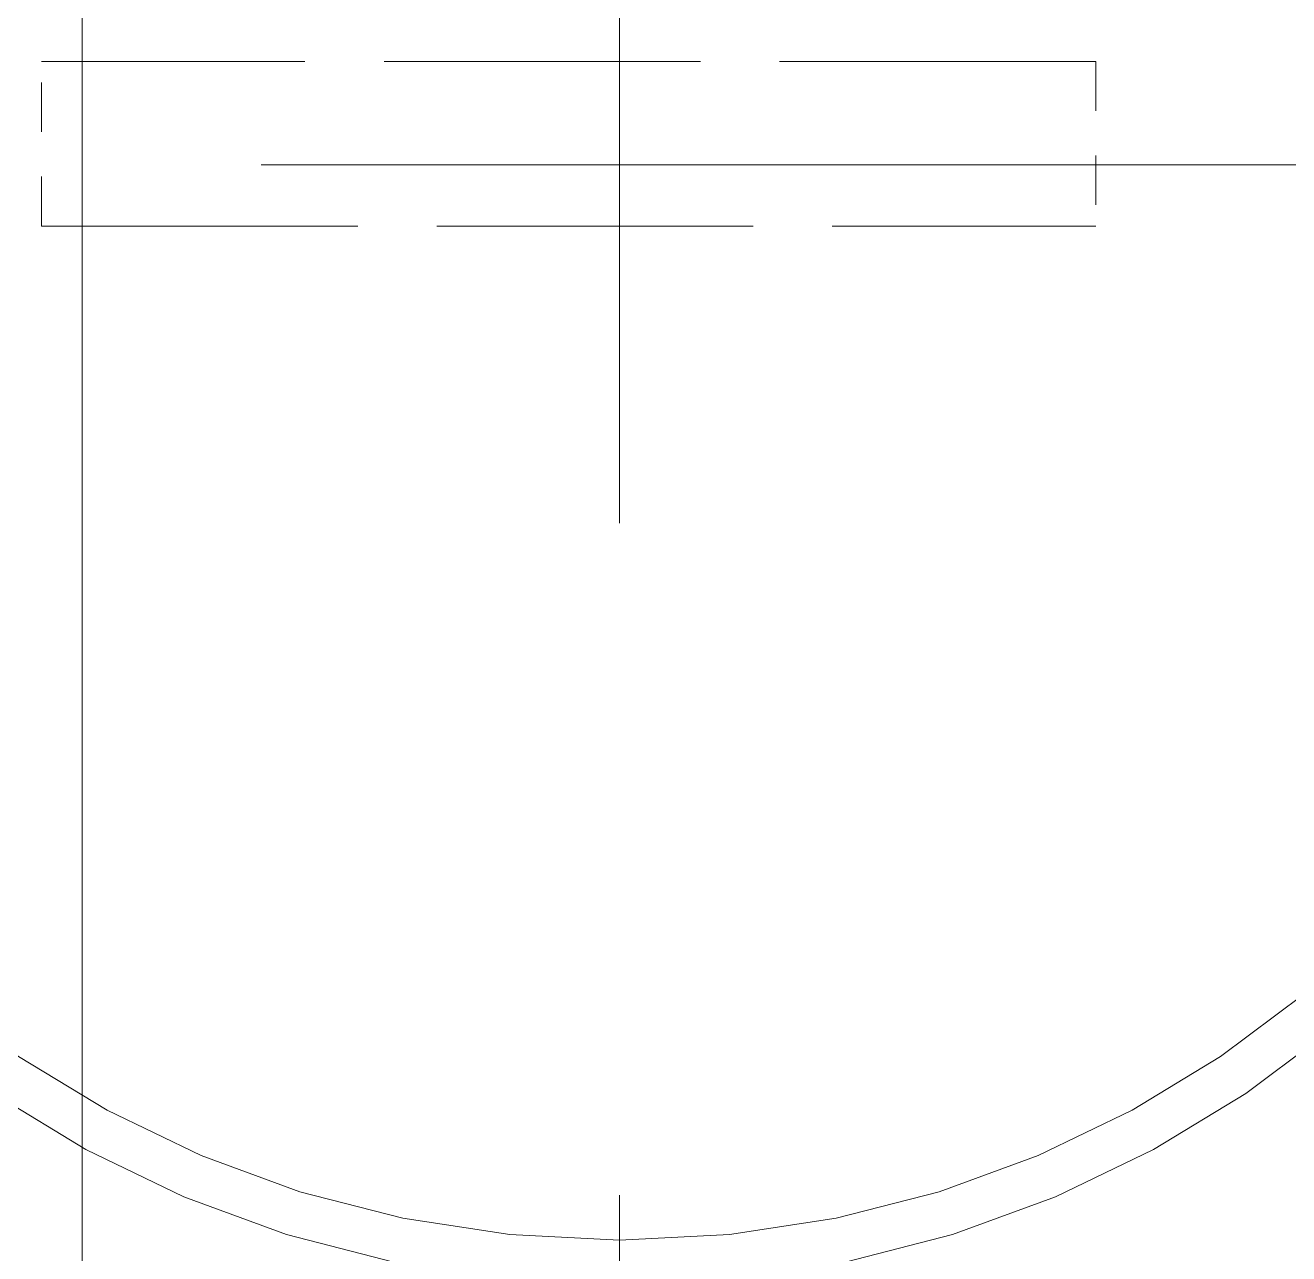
# Model space of a CAD drawing. Extents: x 23 to 587, y 4 to 413.
# Drawn here: x 219.084 to 221.905, y 99.385 to 102.127 of the extents above; entities that cross this region are included whole.
import ezdxf

# ---------------------------------------------------------------- set-up
doc = ezdxf.new("R2010")
doc.units = 0
doc.linetypes.add('DASHDOT', pattern=[18.5, 12, -3, 0.5, -3])
doc.linetypes.add('DASHED', pattern=[15, 12, -3])
doc.layers.get('0').update_dxf_attribs({"lineweight": 13})

# ---------------------------------------------------------------- blocks, each defined once
blk = doc.blocks.new('BLOCK403')
at = {"color": 7, "linetype": 'DASHDOT', "lineweight": 13}
for p, q in [((230.39, 103.3809), (230.39, 82.5809)), ((240.79, 92.9809), (219.99, 92.9809))]:
    blk.add_line(p, q, dxfattribs=at)
blk = doc.blocks.new('BLOCK424')
at = {"color": 7, "linetype": 'DASHED', "lineweight": 13}
blk.add_line((227.99, 81.9809), (227.99, 103.9809), dxfattribs=at)
at = {"color": 7, "linetype": 'DASHED', "lineweight": 13, "ltscale": 0.117719}
for p, q in [((232.5166, 93.4435), (227.8078, 93.4435)), ((227.8078, 92.7082), (232.5166, 92.7082))]:
    blk.add_line(p, q, dxfattribs=at)
at = {"color": 7, "linetype": 'DASHED', "lineweight": 13, "ltscale": 0.018383}
for p, q in [((227.8078, 92.7082), (227.8078, 93.4435)), ((232.5166, 93.4435), (232.5166, 92.7082))]:
    blk.add_line(p, q, dxfattribs=at)
at = {"color": 7, "linetype": 'DASHED', "lineweight": 13}
for radius in [5, 4.8]:
    blk.add_circle((230.39, 92.9809), radius, dxfattribs=at)
for radius in [10.5, 8]:
    blk.add_arc((230.39, 92.9809), radius, 45, 225, dxfattribs=at)

msp = doc.modelspace()

# ---------------------------------------------------------------- block references
at = {"lineweight": 0, "xscale": 0.5, "yscale": 0.5, "zscale": 0.5}
for name in ['BLOCK424', 'BLOCK403']:
    msp.add_blockref(name, (105.2159, 55.3247), dxfattribs=at)

doc.saveas('drawing.dxf')
